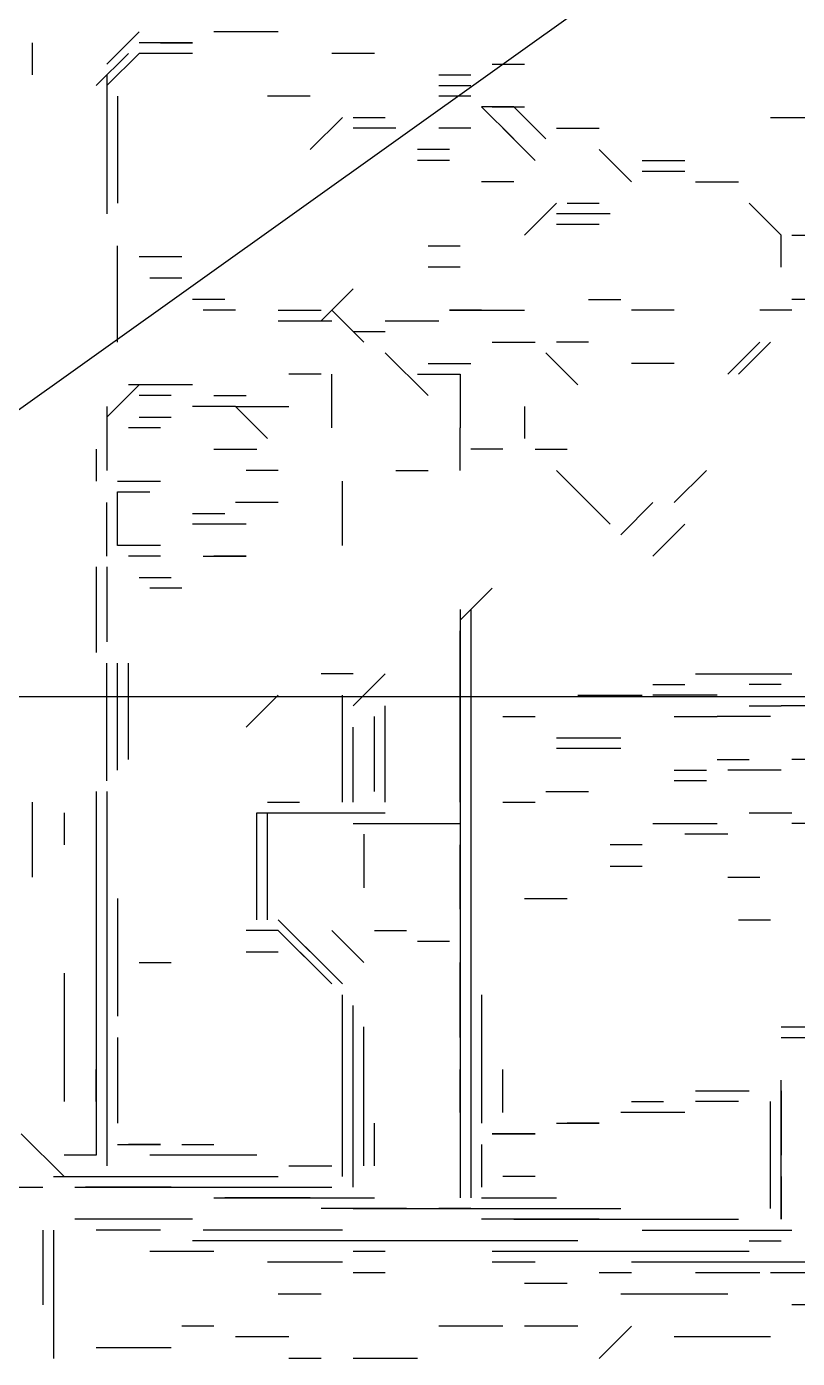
# Model space of a CAD drawing. Extents: x 34 to 168, y 38 to 138.
# Drawn here: x 101.38 to 113.38, y 74.69 to 95.44 of the extents above; entities that cross this region are included whole.
import ezdxf

# ---------------------------------------------------------------- set-up
doc = ezdxf.new("R2010")
doc.units = 0
doc.layers.add('STRUCTURE', color=1, linetype='CONTINUOUS')

msp = doc.modelspace()

# ---------------------------------------------------------------- linework, layer by layer
for p, q in [((102.6337, 94.8536), (103.1337, 95.3536)), ((102.6337, 94.8536), (103.1337, 95.3536)), ((104.8003, 95.3536), (104.3003, 95.3536)), ((105.3003, 95.3536), (104.3003, 95.3536)), ((101.467, 95.187), (101.467, 94.687)), ((103.967, 95.187), (103.1337, 95.187)), ((103.967, 95.187), (103.1337, 95.187)), ((103.967, 95.187), (103.1337, 95.187)), ((103.967, 95.187), (103.1337, 95.187)), ((103.967, 95.187), (103.1337, 95.187)), ((103.967, 95.187), (103.1337, 95.187)), ((103.967, 95.187), (103.1337, 95.187)), ((103.967, 95.187), (103.1337, 95.187)), ((103.967, 95.187), (103.1337, 95.187)), ((103.8003, 95.187), (103.3003, 95.187)), ((103.8003, 95.187), (103.3003, 95.187)), ((103.467, 95.187), (103.967, 95.187)), ((102.967, 95.0203), (102.467, 94.5203)), ((103.1337, 95.0203), (102.6337, 94.5203)), ((103.1337, 95.0203), (102.6337, 94.5203)), ((103.967, 95.0203), (103.1337, 95.0203)), ((103.8003, 95.0203), (103.1337, 95.0203)), ((106.6337, 95.0203), (106.1337, 95.0203)), ((106.6337, 95.0203), (106.1337, 95.0203)), ((106.8003, 95.0203), (106.3003, 95.0203)), ((108.6337, 94.8536), (109.1337, 94.8536)), ((108.6337, 94.8536), (109.1337, 94.8536)), ((102.6337, 94.687), (102.6337, 92.5203)), ((107.8003, 94.687), (108.3003, 94.687)), ((102.6337, 94.5203), (102.6337, 92.5203)), ((107.8003, 94.5203), (108.3003, 94.5203)), ((107.8003, 94.5203), (108.3003, 94.5203)), ((107.8003, 94.5203), (108.3003, 94.5203)), ((107.8003, 94.5203), (108.3003, 94.5203)), ((107.8003, 94.5203), (108.3003, 94.5203)), ((107.8003, 94.5203), (108.3003, 94.5203)), ((107.8003, 94.5203), (108.3003, 94.5203)), ((102.8003, 94.3536), (102.8003, 92.687)), ((105.6337, 94.3536), (105.1337, 94.3536)), ((105.8003, 94.3536), (105.3003, 94.3536)), ((108.3003, 94.3536), (107.8003, 94.3536)), ((108.3003, 94.3536), (107.8003, 94.3536)), ((108.3003, 94.3536), (107.8003, 94.3536)), ((105.8003, 93.5203), (106.3003, 94.0203)), ((106.467, 94.0203), (106.967, 94.0203)), ((106.467, 94.0203), (106.967, 94.0203)), ((106.467, 94.0203), (106.967, 94.0203)), ((108.967, 94.187), (108.467, 94.187)), ((108.967, 93.687), (108.467, 94.187)), ((108.6337, 94.187), (109.1337, 94.187)), ((109.467, 93.687), (108.967, 94.187)), ((112.967, 94.0203), (113.467, 94.0203)), ((113.1337, 94.0203), (113.6337, 94.0203)), ((107.1337, 93.8536), (106.467, 93.8536)), ((107.1337, 93.8536), (106.467, 93.8536)), ((107.1337, 93.8536), (106.467, 93.8536)), ((107.1337, 93.8536), (106.467, 93.8536)), ((107.1337, 93.8536), (106.467, 93.8536)), ((107.1337, 93.8536), (106.467, 93.8536)), ((107.1337, 93.8536), (106.467, 93.8536)), ((107.1337, 93.8536), (106.467, 93.8536)), ((107.1337, 93.8536), (106.467, 93.8536)), ((108.3003, 93.8536), (107.8003, 93.8536)), ((109.3003, 93.3536), (108.8003, 93.8536)), ((109.3003, 93.3536), (108.8003, 93.8536)), ((109.6337, 93.8536), (110.1337, 93.8536)), ((109.8003, 93.8536), (110.3003, 93.8536)), ((107.967, 93.5203), (107.467, 93.5203)), ((107.967, 93.5203), (107.467, 93.5203)), ((107.967, 93.5203), (107.467, 93.5203)), ((107.967, 93.5203), (107.467, 93.5203)), ((107.967, 93.5203), (107.467, 93.5203)), ((107.967, 93.5203), (107.467, 93.5203)), ((110.8003, 93.0203), (110.3003, 93.5203)), ((102.6337, 93.3536), (102.6337, 92.687)), ((107.967, 93.3536), (107.467, 93.3536)), ((110.967, 93.3536), (111.6337, 93.3536)), ((110.967, 93.3536), (111.6337, 93.3536)), ((110.967, 93.187), (111.6337, 93.187)), ((110.967, 93.187), (111.6337, 93.187)), ((110.967, 93.187), (111.6337, 93.187)), ((110.967, 93.187), (111.6337, 93.187)), ((110.967, 93.187), (111.6337, 93.187)), ((110.967, 93.187), (111.6337, 93.187)), ((111.1337, 93.187), (111.6337, 93.187)), ((111.1337, 93.187), (111.6337, 93.187)), ((108.967, 93.0203), (108.467, 93.0203)), ((111.8003, 93.0203), (112.3003, 93.0203)), ((111.967, 93.0203), (112.467, 93.0203)), ((111.967, 93.0203), (112.467, 93.0203)), ((109.1337, 92.187), (109.6337, 92.687)), ((109.1337, 92.187), (109.6337, 92.687)), ((109.1337, 92.187), (109.6337, 92.687)), ((109.8003, 92.687), (110.3003, 92.687)), ((109.8003, 92.687), (110.3003, 92.687)), ((109.8003, 92.687), (110.3003, 92.687)), ((113.1337, 92.187), (112.6337, 92.687)), ((110.467, 92.5203), (109.6337, 92.5203)), ((110.3003, 92.5203), (109.6337, 92.5203)), ((110.3003, 92.5203), (109.6337, 92.5203)), ((110.3003, 92.5203), (109.6337, 92.5203)), ((110.3003, 92.5203), (109.6337, 92.5203)), ((110.3003, 92.5203), (109.6337, 92.5203)), ((110.3003, 92.5203), (109.6337, 92.5203)), ((110.3003, 92.5203), (109.6337, 92.5203)), ((110.3003, 92.5203), (109.6337, 92.5203)), ((110.3003, 92.3536), (109.6337, 92.3536)), ((110.3003, 92.5203), (109.8003, 92.5203)), ((110.3003, 92.5203), (109.8003, 92.5203)), ((110.3003, 92.3536), (109.8003, 92.3536)), ((113.1337, 91.687), (113.1337, 92.187)), ((113.3003, 92.187), (113.8003, 92.187)), ((102.8003, 91.0203), (102.8003, 92.0203)), ((107.6337, 92.0203), (108.1337, 92.0203)), ((103.1337, 91.8536), (103.6337, 91.8536)), ((103.3003, 91.8536), (103.8003, 91.8536)), ((103.8003, 91.5203), (103.3003, 91.5203)), ((103.8003, 91.5203), (103.3003, 91.5203)), ((108.1337, 91.687), (107.6337, 91.687)), ((105.967, 90.8536), (106.467, 91.3536)), ((105.967, 90.8536), (106.467, 91.3536)), ((102.8003, 90.5203), (102.8003, 91.187)), ((104.467, 91.187), (103.967, 91.187)), ((110.1337, 91.187), (110.6337, 91.187)), ((113.8003, 91.187), (113.3003, 91.187)), ((113.8003, 91.187), (113.3003, 91.187)), ((113.8003, 91.187), (113.3003, 91.187)), ((104.6337, 91.0203), (104.1337, 91.0203)), ((105.3003, 91.0203), (105.967, 91.0203)), ((105.3003, 91.0203), (105.8003, 91.0203)), ((105.3003, 91.0203), (105.8003, 91.0203)), ((106.1337, 91.0203), (106.6337, 90.5203)), ((106.1337, 91.0203), (106.6337, 90.5203)), ((106.1337, 91.0203), (106.6337, 90.5203)), ((106.1337, 91.0203), (106.6337, 90.5203)), ((106.1337, 91.0203), (106.6337, 90.5203)), ((106.1337, 91.0203), (106.6337, 90.5203)), ((107.967, 91.0203), (109.1337, 91.0203)), ((108.467, 91.0203), (107.967, 91.0203)), ((111.467, 91.0203), (110.8003, 91.0203)), ((113.3003, 91.0203), (112.8003, 91.0203)), ((113.3003, 91.0203), (112.8003, 91.0203)), ((113.3003, 91.0203), (112.8003, 91.0203)), ((113.3003, 91.0203), (112.8003, 91.0203)), ((105.3003, 90.8536), (105.967, 90.8536)), ((105.3003, 90.8536), (106.1337, 90.8536)), ((105.3003, 90.8536), (105.967, 90.8536)), ((105.3003, 90.8536), (105.967, 90.8536)), ((106.467, 90.687), (106.967, 90.687)), ((106.967, 90.8536), (107.8003, 90.8536)), ((108.6337, 90.5203), (109.1337, 90.5203)), ((108.8003, 90.5203), (109.3003, 90.5203)), ((108.8003, 90.5203), (109.3003, 90.5203)), ((108.8003, 90.5203), (109.3003, 90.5203)), ((108.8003, 90.5203), (109.3003, 90.5203)), ((110.1337, 90.5203), (109.6337, 90.5203)), ((112.3003, 90.0203), (112.8003, 90.5203)), ((112.3003, 90.0203), (112.8003, 90.5203)), ((112.3003, 90.0203), (112.8003, 90.5203)), ((112.3003, 90.0203), (112.8003, 90.5203)), ((112.3003, 90.0203), (112.8003, 90.5203)), ((112.467, 90.0203), (112.967, 90.5203)), ((107.6337, 89.687), (106.967, 90.3536)), ((109.467, 90.3536), (109.967, 89.8536)), ((107.6337, 90.187), (108.3003, 90.187)), ((107.6337, 90.187), (108.1337, 90.187)), ((111.3003, 90.187), (110.8003, 90.187)), ((111.3003, 90.187), (110.8003, 90.187)), ((111.3003, 90.187), (110.8003, 90.187)), ((111.3003, 90.187), (110.8003, 90.187)), ((111.3003, 90.187), (110.8003, 90.187)), ((111.3003, 90.187), (110.8003, 90.187)), ((111.467, 90.187), (110.967, 90.187)), ((103.1337, 89.8536), (102.6337, 89.3536)), ((103.967, 89.8536), (102.967, 89.8536)), ((103.967, 89.8536), (102.967, 89.8536)), ((103.8003, 89.8536), (102.967, 89.8536)), ((103.967, 89.8536), (102.967, 89.8536)), ((103.967, 89.8536), (102.967, 89.8536)), ((103.967, 89.8536), (102.967, 89.8536)), ((103.967, 89.8536), (102.967, 89.8536)), ((103.967, 89.8536), (102.967, 89.8536)), ((103.8003, 89.8536), (102.967, 89.8536)), ((103.967, 89.8536), (102.967, 89.8536)), ((103.8003, 89.8536), (103.1337, 89.8536)), ((103.6337, 89.8536), (103.1337, 89.8536)), ((105.967, 90.0203), (105.467, 90.0203)), ((106.1337, 89.187), (106.1337, 90.0203)), ((107.467, 90.0203), (108.1337, 90.0203)), ((107.6337, 90.0203), (108.1337, 90.0203)), ((107.6337, 90.0203), (108.1337, 90.0203)), ((107.6337, 90.0203), (108.1337, 90.0203)), ((108.1337, 90.0203), (108.1337, 89.187)), ((103.6337, 89.687), (103.1337, 89.687)), ((104.3003, 89.687), (104.8003, 89.687)), ((102.6337, 89.5203), (102.6337, 89.0203)), ((104.467, 89.5203), (103.967, 89.5203)), ((104.467, 89.5203), (103.967, 89.5203)), ((104.6337, 89.5203), (104.1337, 89.5203)), ((105.1337, 89.0203), (104.6337, 89.5203)), ((105.1337, 89.0203), (104.6337, 89.5203)), ((104.6337, 89.5203), (105.467, 89.5203)), ((109.1337, 89.5203), (109.1337, 89.0203)), ((102.6337, 89.3536), (102.6337, 88.5203)), ((103.1337, 89.3536), (103.6337, 89.3536)), ((102.6337, 89.0203), (102.6337, 88.5203)), ((103.467, 89.187), (102.967, 89.187)), ((108.1337, 88.5203), (108.1337, 89.187)), ((102.467, 88.8536), (102.467, 88.3536)), ((104.3003, 88.8536), (104.8003, 88.8536)), ((104.467, 88.8536), (104.967, 88.8536)), ((108.8003, 88.8536), (108.3003, 88.8536)), ((108.8003, 88.8536), (108.3003, 88.8536)), ((108.8003, 88.8536), (108.3003, 88.8536)), ((108.8003, 88.8536), (108.3003, 88.8536)), ((108.8003, 88.8536), (108.3003, 88.8536)), ((108.8003, 88.8536), (108.3003, 88.8536)), ((108.8003, 88.8536), (108.3003, 88.8536)), ((108.8003, 88.8536), (108.3003, 88.8536)), ((108.8003, 88.8536), (108.3003, 88.8536)), ((108.8003, 88.8536), (108.3003, 88.8536)), ((108.8003, 88.8536), (108.3003, 88.8536)), ((109.3003, 88.8536), (109.8003, 88.8536)), ((109.3003, 88.8536), (109.8003, 88.8536)), ((109.3003, 88.8536), (109.8003, 88.8536)), ((109.3003, 88.8536), (109.8003, 88.8536)), ((109.3003, 88.8536), (109.8003, 88.8536)), ((109.3003, 88.8536), (109.8003, 88.8536)), ((109.3003, 88.8536), (109.8003, 88.8536)), ((109.3003, 88.8536), (109.8003, 88.8536)), ((109.3003, 88.8536), (109.8003, 88.8536)), ((109.3003, 88.8536), (109.8003, 88.8536)), ((105.3003, 88.5203), (104.8003, 88.5203)), ((105.3003, 88.5203), (104.8003, 88.5203)), ((107.1337, 88.5203), (107.6337, 88.5203)), ((109.6337, 88.5203), (110.467, 87.687)), ((111.967, 88.5203), (111.467, 88.0203)), ((111.967, 88.5203), (111.467, 88.0203)), ((111.967, 88.5203), (111.467, 88.0203)), ((102.8003, 88.3536), (103.3003, 88.3536)), ((102.8003, 88.3536), (103.3003, 88.3536)), ((102.967, 88.3536), (103.467, 88.3536)), ((106.3003, 87.3536), (106.3003, 88.3536)), ((106.3003, 87.687), (106.3003, 88.3536)), ((106.3003, 87.687), (106.3003, 88.3536)), ((106.3003, 87.3536), (106.3003, 88.3536)), ((106.3003, 87.3536), (106.3003, 88.3536)), ((106.3003, 87.3536), (106.3003, 88.3536)), ((102.6337, 87.187), (102.6337, 88.0203)), ((102.8003, 88.187), (103.3003, 88.187)), ((102.8003, 87.3536), (102.8003, 88.187)), ((102.8003, 87.3536), (102.8003, 88.187)), ((102.8003, 87.3536), (102.8003, 88.187)), ((102.8003, 87.3536), (102.8003, 88.187)), ((105.1337, 88.0203), (104.6337, 88.0203)), ((105.3003, 88.0203), (104.8003, 88.0203)), ((106.3003, 87.3536), (106.3003, 88.0203)), ((106.3003, 87.5203), (106.3003, 88.0203)), ((106.3003, 87.5203), (106.3003, 88.0203)), ((111.1337, 88.0203), (110.6337, 87.5203)), ((102.8003, 87.3536), (102.8003, 87.8536)), ((102.8003, 87.3536), (102.8003, 87.8536)), ((103.967, 87.8536), (104.467, 87.8536)), ((103.967, 87.8536), (104.467, 87.8536)), ((103.967, 87.8536), (104.467, 87.8536)), ((104.467, 87.687), (103.967, 87.687)), ((104.467, 87.687), (103.967, 87.687)), ((104.467, 87.687), (103.967, 87.687)), ((104.6337, 87.687), (104.1337, 87.687)), ((104.6337, 87.687), (104.1337, 87.687)), ((104.8003, 87.687), (104.3003, 87.687)), ((111.1337, 87.187), (111.6337, 87.687)), ((103.3003, 87.3536), (102.8003, 87.3536)), ((103.3003, 87.3536), (102.8003, 87.3536)), ((103.3003, 87.3536), (102.8003, 87.3536)), ((103.3003, 87.3536), (102.8003, 87.3536)), ((103.467, 87.3536), (102.967, 87.3536)), ((103.467, 87.3536), (102.967, 87.3536)), ((103.467, 87.3536), (102.967, 87.3536)), ((103.467, 87.187), (102.967, 87.187)), ((104.1337, 87.187), (104.6337, 87.187)), ((104.3003, 87.187), (104.8003, 87.187)), ((104.3003, 87.187), (104.8003, 87.187)), ((104.8003, 87.187), (104.3003, 87.187)), ((102.467, 87.0203), (102.467, 85.687)), ((102.6337, 87.0203), (102.6337, 85.8536)), ((103.1337, 86.8536), (103.6337, 86.8536)), ((102.6337, 86.687), (102.6337, 86.0203)), ((103.8003, 86.687), (103.3003, 86.687)), ((108.6337, 86.687), (108.1337, 86.187)), ((108.6337, 86.687), (108.1337, 86.187)), ((108.6337, 86.687), (108.1337, 86.187)), ((108.6337, 86.687), (108.1337, 86.187)), ((102.6337, 86.3536), (102.6337, 85.8536)), ((108.1337, 86.3536), (108.1337, 83.3536)), ((108.1337, 86.3536), (108.1337, 77.187)), ((108.1337, 86.3536), (108.1337, 77.187)), ((108.1337, 86.3536), (108.1337, 77.187)), ((108.1337, 86.3536), (108.1337, 78.3536)), ((108.1337, 86.3536), (108.1337, 77.187)), ((108.3003, 86.3536), (108.3003, 78.5203)), ((108.3003, 86.3536), (108.3003, 82.5203)), ((108.1337, 86.187), (108.1337, 78.3536)), ((108.1337, 86.187), (108.1337, 83.0203)), ((108.1337, 86.187), (108.1337, 78.3536)), ((108.1337, 86.187), (108.1337, 79.5203)), ((108.1337, 86.187), (108.1337, 80.3536)), ((108.1337, 83.3536), (108.1337, 86.0203)), ((108.3003, 86.0203), (108.3003, 85.5203)), ((102.6337, 83.687), (102.6337, 85.5203)), ((102.8003, 83.8536), (102.8003, 85.5203)), ((102.8003, 85.0203), (102.8003, 85.5203)), ((102.8003, 83.8536), (102.8003, 85.5203)), ((102.8003, 84.3536), (102.8003, 85.5203)), ((102.8003, 84.8536), (102.8003, 85.5203)), ((102.8003, 85.0203), (102.8003, 85.5203)), ((102.8003, 83.8536), (102.8003, 85.5203)), ((102.967, 84.0203), (102.967, 85.5203)), ((108.3003, 85.5203), (108.3003, 84.687)), ((106.467, 85.3536), (105.967, 85.3536)), ((106.467, 85.3536), (105.967, 85.3536)), ((106.467, 85.3536), (105.967, 85.3536)), ((106.467, 84.8536), (106.967, 85.3536)), ((106.467, 84.8536), (106.967, 85.3536)), ((106.467, 84.8536), (106.967, 85.3536)), ((111.8003, 85.3536), (113.3003, 85.3536)), ((108.3003, 85.187), (108.3003, 77.3536)), ((111.1337, 85.187), (111.6337, 85.187)), ((113.1337, 85.187), (112.6337, 85.187)), ((105.3003, 85.0203), (104.8003, 84.5203)), ((106.3003, 84.0203), (106.3003, 85.0203)), ((106.3003, 83.3536), (106.3003, 85.0203)), ((109.967, 85.0203), (110.967, 85.0203)), ((112.1337, 85.0203), (111.1337, 85.0203)), ((106.8003, 84.0203), (106.8003, 84.687)), ((106.8003, 84.0203), (106.8003, 84.687)), ((106.967, 83.5203), (106.967, 84.8536)), ((108.8003, 84.687), (109.3003, 84.687)), ((111.467, 84.687), (112.1337, 84.687)), ((112.967, 84.687), (112.1337, 84.687)), ((112.6337, 84.8536), (113.1337, 84.8536)), ((113.6337, 84.8536), (113.1337, 84.8536)), ((106.3003, 83.3536), (106.3003, 84.5203)), ((106.3003, 83.3536), (106.3003, 84.5203)), ((106.467, 83.5203), (106.467, 84.5203)), ((106.467, 83.5203), (106.467, 84.5203)), ((106.467, 83.3536), (106.467, 84.5203)), ((109.6337, 84.3536), (110.6337, 84.3536)), ((102.6337, 83.687), (102.6337, 84.187)), ((106.8003, 83.5203), (106.8003, 84.187)), ((110.6337, 84.187), (109.6337, 84.187)), ((106.467, 83.3536), (106.467, 84.0203)), ((106.967, 83.3536), (106.967, 83.8536)), ((106.967, 83.3536), (106.967, 83.8536)), ((111.467, 83.8536), (111.967, 83.8536)), ((112.1337, 84.0203), (112.6337, 84.0203)), ((113.1337, 83.8536), (112.3003, 83.8536)), ((114.467, 84.0203), (113.3003, 84.0203)), ((111.967, 83.687), (111.467, 83.687)), ((102.467, 83.5203), (102.467, 77.8536)), ((102.6337, 83.5203), (102.6337, 77.687)), ((102.6337, 83.5203), (102.6337, 77.687)), ((109.467, 83.5203), (110.1337, 83.5203)), ((101.467, 83.3536), (101.467, 82.187)), ((105.1337, 83.3536), (105.6337, 83.3536)), ((108.8003, 83.3536), (109.3003, 83.3536)), ((101.967, 83.187), (101.967, 82.687)), ((104.967, 83.187), (106.467, 83.187)), ((104.967, 83.187), (106.3003, 83.187)), ((104.967, 81.5203), (104.967, 83.187)), ((104.967, 83.187), (106.1337, 83.187)), ((104.967, 83.187), (106.467, 83.187)), ((104.967, 83.187), (106.3003, 83.187)), ((104.967, 83.187), (106.3003, 83.187)), ((104.967, 81.687), (104.967, 83.0203)), ((105.1337, 82.187), (105.1337, 83.187)), ((105.1337, 83.187), (106.967, 83.187)), ((105.1337, 81.5203), (105.1337, 83.187)), ((105.1337, 83.187), (106.8003, 83.187)), ((105.1337, 81.5203), (105.1337, 83.187)), ((105.1337, 83.187), (106.8003, 83.187)), ((105.1337, 81.5203), (105.1337, 83.187)), ((105.1337, 83.187), (106.467, 83.187)), ((105.1337, 81.5203), (105.1337, 83.187)), ((105.1337, 83.187), (106.8003, 83.187)), ((105.1337, 81.687), (105.1337, 83.0203)), ((105.1337, 81.687), (105.1337, 83.0203)), ((105.1337, 81.687), (105.1337, 83.0203)), ((105.467, 83.187), (106.1337, 83.187)), ((106.467, 83.0203), (108.1337, 83.0203)), ((108.1337, 83.0203), (108.1337, 81.687)), ((111.1337, 83.0203), (112.1337, 83.0203)), ((112.6337, 83.187), (113.3003, 83.187)), ((113.8003, 83.0203), (113.3003, 83.0203)), ((105.1337, 81.8536), (105.1337, 82.8536)), ((105.1337, 81.687), (105.1337, 82.8536)), ((106.6337, 82.8536), (106.6337, 82.0203)), ((112.3003, 82.8536), (111.6337, 82.8536)), ((108.1337, 81.687), (108.1337, 82.687)), ((110.967, 82.687), (110.467, 82.687)), ((108.1337, 82.5203), (108.1337, 81.8536)), ((110.467, 82.3536), (110.967, 82.3536)), ((112.3003, 82.187), (112.8003, 82.187)), ((102.8003, 81.8536), (102.8003, 80.0203)), ((109.1337, 81.8536), (109.8003, 81.8536)), ((105.3003, 81.3536), (104.8003, 81.3536)), ((105.3003, 81.3536), (104.8003, 81.3536)), ((106.3003, 80.5203), (105.3003, 81.5203)), ((106.3003, 80.5203), (105.3003, 81.5203)), ((106.1337, 80.687), (105.3003, 81.5203)), ((106.3003, 80.5203), (105.3003, 81.5203)), ((106.3003, 80.5203), (105.3003, 81.5203)), ((106.3003, 80.5203), (105.3003, 81.5203)), ((106.3003, 80.5203), (105.3003, 81.5203)), ((106.1337, 80.687), (105.3003, 81.5203)), ((106.1337, 80.687), (105.3003, 81.5203)), ((106.3003, 80.5203), (105.3003, 81.5203)), ((106.1337, 80.5203), (105.3003, 81.3536)), ((105.967, 80.687), (105.3003, 81.3536)), ((105.967, 80.8536), (105.467, 81.3536)), ((106.6337, 80.8536), (106.1337, 81.3536)), ((106.8003, 81.3536), (107.3003, 81.3536)), ((108.1337, 81.3536), (108.1337, 79.687)), ((112.467, 81.5203), (112.967, 81.5203)), ((107.467, 81.187), (107.967, 81.187)), ((108.3003, 81.187), (108.3003, 77.187)), ((104.8003, 81.0203), (105.3003, 81.0203)), ((103.1337, 80.8536), (103.6337, 80.8536)), ((108.1337, 79.687), (108.1337, 80.8536)), ((101.967, 80.687), (101.967, 78.687)), ((106.3003, 77.5203), (106.3003, 80.3536)), ((108.467, 80.3536), (108.467, 78.3536)), ((106.3003, 77.8536), (106.3003, 80.187)), ((106.3003, 79.0203), (106.3003, 80.187)), ((106.467, 77.3536), (106.467, 80.187)), ((106.467, 78.187), (106.467, 80.187)), ((106.467, 77.3536), (106.467, 80.187)), ((106.467, 77.3536), (106.467, 80.187)), ((106.467, 77.3536), (106.467, 80.187)), ((106.467, 77.5203), (106.467, 80.0203)), ((106.467, 77.3536), (106.467, 80.0203)), ((102.8003, 79.687), (102.8003, 78.3536)), ((106.6337, 77.687), (106.6337, 79.8536)), ((106.6337, 77.687), (106.6337, 79.8536)), ((108.3003, 79.687), (108.3003, 77.187)), ((113.1337, 79.8536), (113.6337, 79.8536)), ((113.1337, 79.687), (114.1337, 79.687)), ((108.1337, 79.3536), (108.1337, 78.5203)), ((108.3003, 79.3536), (108.3003, 77.187)), ((108.467, 79.3536), (108.467, 78.5203)), ((102.467, 78.687), (102.467, 79.187)), ((102.467, 79.187), (102.467, 78.5203)), ((108.1337, 78.5203), (108.1337, 79.187)), ((108.8003, 78.5203), (108.8003, 79.187)), ((111.8003, 78.8536), (112.6337, 78.8536)), ((113.1337, 76.8536), (113.1337, 79.0203)), ((113.1337, 78.8536), (113.1337, 77.8536)), ((110.8003, 78.687), (111.3003, 78.687)), ((112.467, 78.687), (111.8003, 78.687)), ((112.967, 77.0203), (112.967, 78.687)), ((113.1337, 76.8536), (113.1337, 78.687)), ((106.3003, 77.8536), (106.3003, 78.5203)), ((111.6337, 78.5203), (110.6337, 78.5203)), ((106.8003, 77.687), (106.8003, 78.3536)), ((109.6337, 78.3536), (110.3003, 78.3536)), ((110.3003, 78.3536), (109.8003, 78.3536)), ((101.3003, 78.187), (101.967, 77.5203)), ((102.8003, 78.0203), (103.467, 78.0203)), ((103.467, 78.0203), (102.967, 78.0203)), ((103.8003, 78.0203), (104.3003, 78.0203)), ((108.3003, 78.187), (108.3003, 77.5203)), ((108.3003, 78.187), (108.3003, 77.5203)), ((108.3003, 78.0203), (108.3003, 77.3536)), ((108.467, 78.0203), (108.467, 77.3536)), ((108.467, 78.0203), (108.467, 77.3536)), ((108.6337, 78.187), (109.3003, 78.187)), ((109.3003, 78.187), (108.6337, 78.187)), ((102.467, 77.8536), (101.967, 77.8536)), ((104.967, 77.8536), (103.3003, 77.8536)), ((105.467, 77.687), (106.1337, 77.687)), ((101.8003, 77.5203), (102.6337, 77.5203)), ((101.8003, 77.5203), (102.6337, 77.5203)), ((101.8003, 77.5203), (102.6337, 77.5203)), ((101.967, 77.5203), (102.6337, 77.5203)), ((101.967, 77.5203), (102.6337, 77.5203)), ((101.967, 77.5203), (102.6337, 77.5203)), ((101.967, 77.5203), (102.8003, 77.5203)), ((101.967, 77.5203), (103.1337, 77.5203)), ((102.3003, 77.5203), (103.3003, 77.5203)), ((102.8003, 77.5203), (104.1337, 77.5203)), ((102.8003, 77.5203), (105.1337, 77.5203)), ((102.967, 77.5203), (105.3003, 77.5203)), ((103.3003, 77.5203), (104.967, 77.5203)), ((109.3003, 77.5203), (108.8003, 77.5203)), ((113.1337, 77.5203), (113.1337, 76.8536)), ((100.967, 77.3536), (101.6337, 77.3536)), ((102.1337, 77.3536), (103.6337, 77.3536)), ((103.6337, 77.3536), (102.3003, 77.3536)), ((102.3003, 77.3536), (104.8003, 77.3536)), ((102.8003, 77.3536), (105.3003, 77.3536)), ((102.8003, 77.3536), (105.1337, 77.3536)), ((102.8003, 77.3536), (105.1337, 77.3536)), ((102.8003, 77.3536), (105.1337, 77.3536)), ((102.8003, 77.3536), (105.3003, 77.3536)), ((102.8003, 77.3536), (105.1337, 77.3536)), ((102.967, 77.3536), (105.3003, 77.3536)), ((103.3003, 77.3536), (105.3003, 77.3536)), ((103.467, 77.3536), (105.467, 77.3536)), ((104.3003, 77.3536), (106.1337, 77.3536)), ((105.3003, 77.3536), (106.1337, 77.3536)), ((104.3003, 77.187), (106.3003, 77.187)), ((105.8003, 77.187), (104.467, 77.187)), ((105.3003, 77.187), (106.8003, 77.187)), ((105.3003, 77.187), (106.3003, 77.187)), ((105.3003, 77.187), (106.3003, 77.187)), ((105.3003, 77.187), (106.3003, 77.187)), ((105.3003, 77.187), (106.3003, 77.187)), ((105.467, 77.187), (106.3003, 77.187)), ((105.467, 77.187), (106.3003, 77.187)), ((105.467, 77.187), (106.3003, 77.187)), ((105.467, 77.187), (106.3003, 77.187)), ((105.6337, 77.187), (106.1337, 77.187)), ((107.3003, 77.0203), (105.967, 77.0203)), ((106.467, 77.0203), (108.8003, 77.0203)), ((108.3003, 77.0203), (107.8003, 77.0203)), ((108.3003, 77.0203), (109.3003, 77.0203)), ((108.3003, 77.0203), (109.3003, 77.0203)), ((108.3003, 77.0203), (109.3003, 77.0203)), ((108.3003, 77.0203), (109.3003, 77.0203)), ((108.467, 77.187), (108.967, 77.187)), ((108.467, 77.0203), (109.467, 77.0203)), ((108.467, 77.0203), (109.6337, 77.0203)), ((108.467, 77.0203), (109.467, 77.0203)), ((108.467, 77.0203), (109.467, 77.0203)), ((108.467, 77.0203), (109.467, 77.0203)), ((108.467, 77.0203), (109.467, 77.0203)), ((108.6337, 77.187), (109.6337, 77.187)), ((108.6337, 77.187), (109.3003, 77.187)), ((108.6337, 77.0203), (109.8003, 77.0203)), ((109.1337, 77.0203), (110.3003, 77.0203)), ((109.8003, 77.0203), (110.6337, 77.0203)), ((103.967, 76.8536), (102.1337, 76.8536)), ((110.3003, 76.8536), (108.467, 76.8536)), ((108.967, 76.8536), (110.3003, 76.8536)), ((109.467, 76.8536), (110.8003, 76.8536)), ((109.467, 76.8536), (110.967, 76.8536)), ((109.467, 76.8536), (110.967, 76.8536)), ((109.467, 76.8536), (110.967, 76.8536)), ((109.6337, 76.8536), (111.1337, 76.8536)), ((109.6337, 76.8536), (111.1337, 76.8536)), ((109.6337, 76.8536), (111.1337, 76.8536)), ((109.6337, 76.8536), (111.3003, 76.8536)), ((109.6337, 76.8536), (111.3003, 76.8536)), ((109.8003, 76.8536), (111.467, 76.8536)), ((109.967, 76.8536), (111.8003, 76.8536)), ((110.467, 76.8536), (112.467, 76.8536)), ((110.8003, 76.8536), (112.1337, 76.8536)), ((101.6337, 76.687), (101.6337, 75.5203)), ((101.8003, 76.687), (101.8003, 74.8536)), ((101.8003, 76.687), (101.8003, 74.687)), ((101.8003, 76.687), (101.8003, 74.8536)), ((103.467, 76.687), (102.467, 76.687)), ((103.467, 76.687), (102.467, 76.687)), ((106.3003, 76.687), (104.1337, 76.687)), ((110.967, 76.687), (113.3003, 76.687)), ((111.1337, 76.687), (113.3003, 76.687)), ((111.1337, 76.687), (113.3003, 76.687)), ((111.1337, 76.687), (113.3003, 76.687)), ((111.3003, 76.687), (113.3003, 76.687)), ((111.3003, 76.687), (113.3003, 76.687)), ((111.3003, 76.687), (113.3003, 76.687)), ((111.467, 76.687), (113.3003, 76.687)), ((111.467, 76.687), (113.3003, 76.687)), ((111.6337, 76.687), (113.3003, 76.687)), ((111.967, 76.687), (112.967, 76.687)), ((106.967, 76.5203), (103.967, 76.5203)), ((106.967, 76.5203), (103.967, 76.5203)), ((109.967, 76.5203), (106.467, 76.5203)), ((112.6337, 76.5203), (113.1337, 76.5203)), ((104.3003, 76.3536), (103.3003, 76.3536)), ((106.3003, 76.187), (105.1337, 76.187)), ((106.967, 76.3536), (106.467, 76.3536)), ((110.6337, 76.3536), (108.6337, 76.3536)), ((110.6337, 76.3536), (108.6337, 76.3536)), ((109.3003, 76.187), (108.6337, 76.187)), ((112.6337, 76.3536), (110.1337, 76.3536)), ((112.8003, 76.187), (110.8003, 76.187)), ((112.8003, 76.187), (110.8003, 76.187)), ((111.6337, 76.187), (110.967, 76.187)), ((114.1337, 76.187), (112.8003, 76.187)), ((106.967, 76.0203), (106.467, 76.0203)), ((110.8003, 76.0203), (110.3003, 76.0203)), ((112.8003, 76.0203), (111.8003, 76.0203)), ((114.6337, 76.0203), (112.967, 76.0203)), ((114.6337, 76.0203), (112.967, 76.0203)), ((109.8003, 75.8536), (109.1337, 75.8536)), ((101.8003, 75.687), (101.8003, 75.187)), ((105.967, 75.687), (105.3003, 75.687)), ((112.3003, 75.687), (110.6337, 75.687)), ((114.1337, 75.5203), (113.3003, 75.5203)), ((104.3003, 75.187), (103.8003, 75.187)), ((104.3003, 75.187), (103.8003, 75.187)), ((108.8003, 75.187), (107.8003, 75.187)), ((108.8003, 75.187), (107.8003, 75.187)), ((109.967, 75.187), (109.1337, 75.187)), ((109.967, 75.187), (109.1337, 75.187)), ((110.8003, 75.187), (110.3003, 74.687)), ((110.8003, 75.187), (110.3003, 74.687)), ((105.467, 75.0203), (104.6337, 75.0203)), ((105.467, 75.0203), (104.6337, 75.0203)), ((112.967, 75.0203), (111.467, 75.0203)), ((112.967, 75.0203), (111.467, 75.0203)), ((103.6337, 74.8536), (102.467, 74.8536)), ((103.6337, 74.8536), (102.467, 74.8536)), ((103.6337, 74.8536), (102.6337, 74.8536)), ((105.967, 74.687), (105.467, 74.687)), ((105.967, 74.687), (105.467, 74.687)), ((107.1337, 74.687), (106.467, 74.687)), ((107.467, 74.687), (106.967, 74.687)), ((107.467, 74.687), (106.967, 74.687))]:
    msp.add_line(p, q)
at = {"layer": 'STRUCTURE', "color": 1}
for p, q in [((95, 85), (130, 110)), ((52, 85), (130, 85))]:
    msp.add_line(p, q, dxfattribs=at)

doc.saveas('drawing.dxf')
